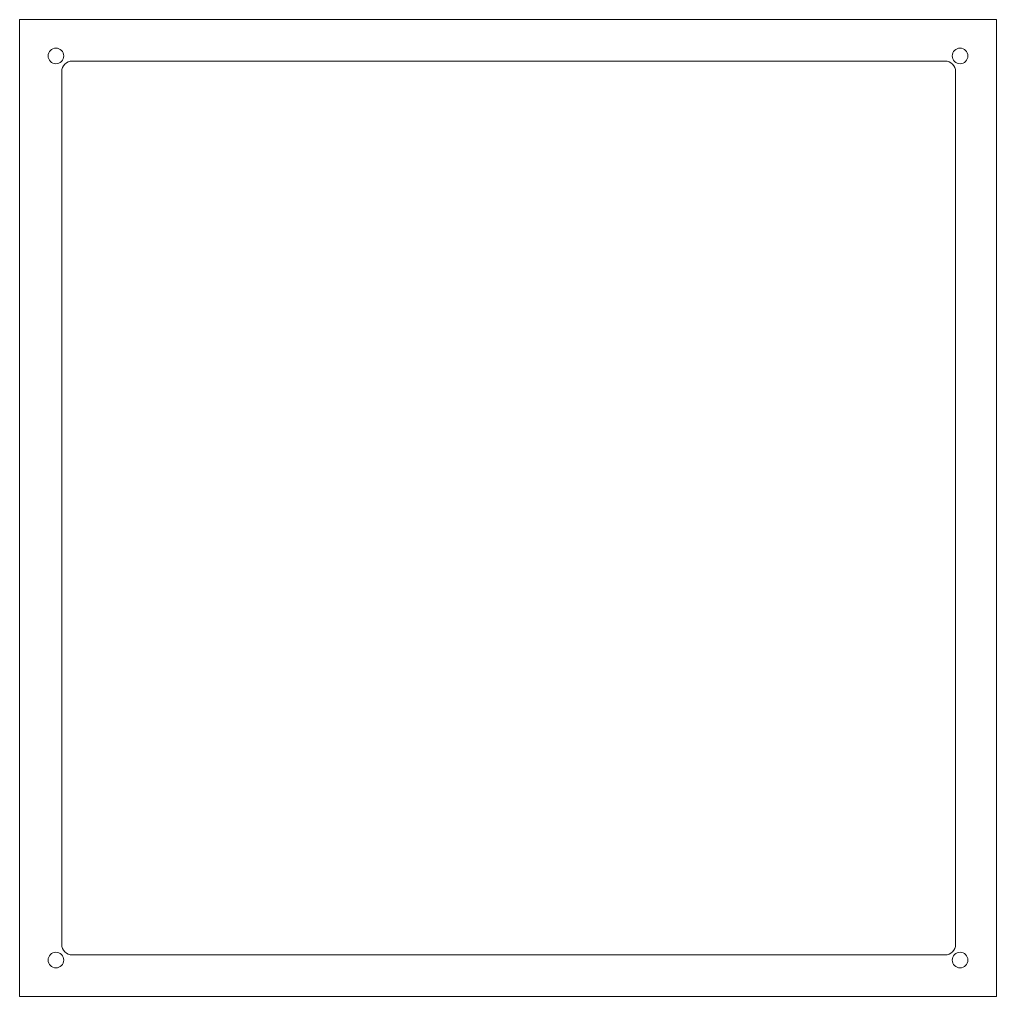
# Model space of a CAD drawing. Header units: millimetres. Extents: x 0 to 188, y 0 to 188.
import ezdxf

# ---------------------------------------------------------------- set-up
doc = ezdxf.new("R2010")
doc.units = ezdxf.units.MM

msp = doc.modelspace()

# ---------------------------------------------------------------- linework, layer by layer
at = {"color": 1, "lineweight": 5, "true_color": 0xff0000, "flags": 128}
msp.add_lwpolyline([(0, 0), (188, 0), (188, 188), (185, 188), (3, 188), (0, 188)], close=True, dxfattribs=at)
msp.add_lwpolyline([(10.13, 8, -0.414214), (8.13, 10), (8.13, 178, -0.414214), (10.13, 180), (178.13, 180, -0.414214), (180.13, 178), (180.13, 10, -0.414214), (178.13, 8)], format="xyb", close=True, dxfattribs=at)
at = {"color": 1, "lineweight": 5, "true_color": 0xff0000}
for centre in [(7, 181), (181, 181), (7, 7), (181, 7)]:
    msp.add_circle(centre, 1.5, dxfattribs=at)

doc.saveas('drawing.dxf')
